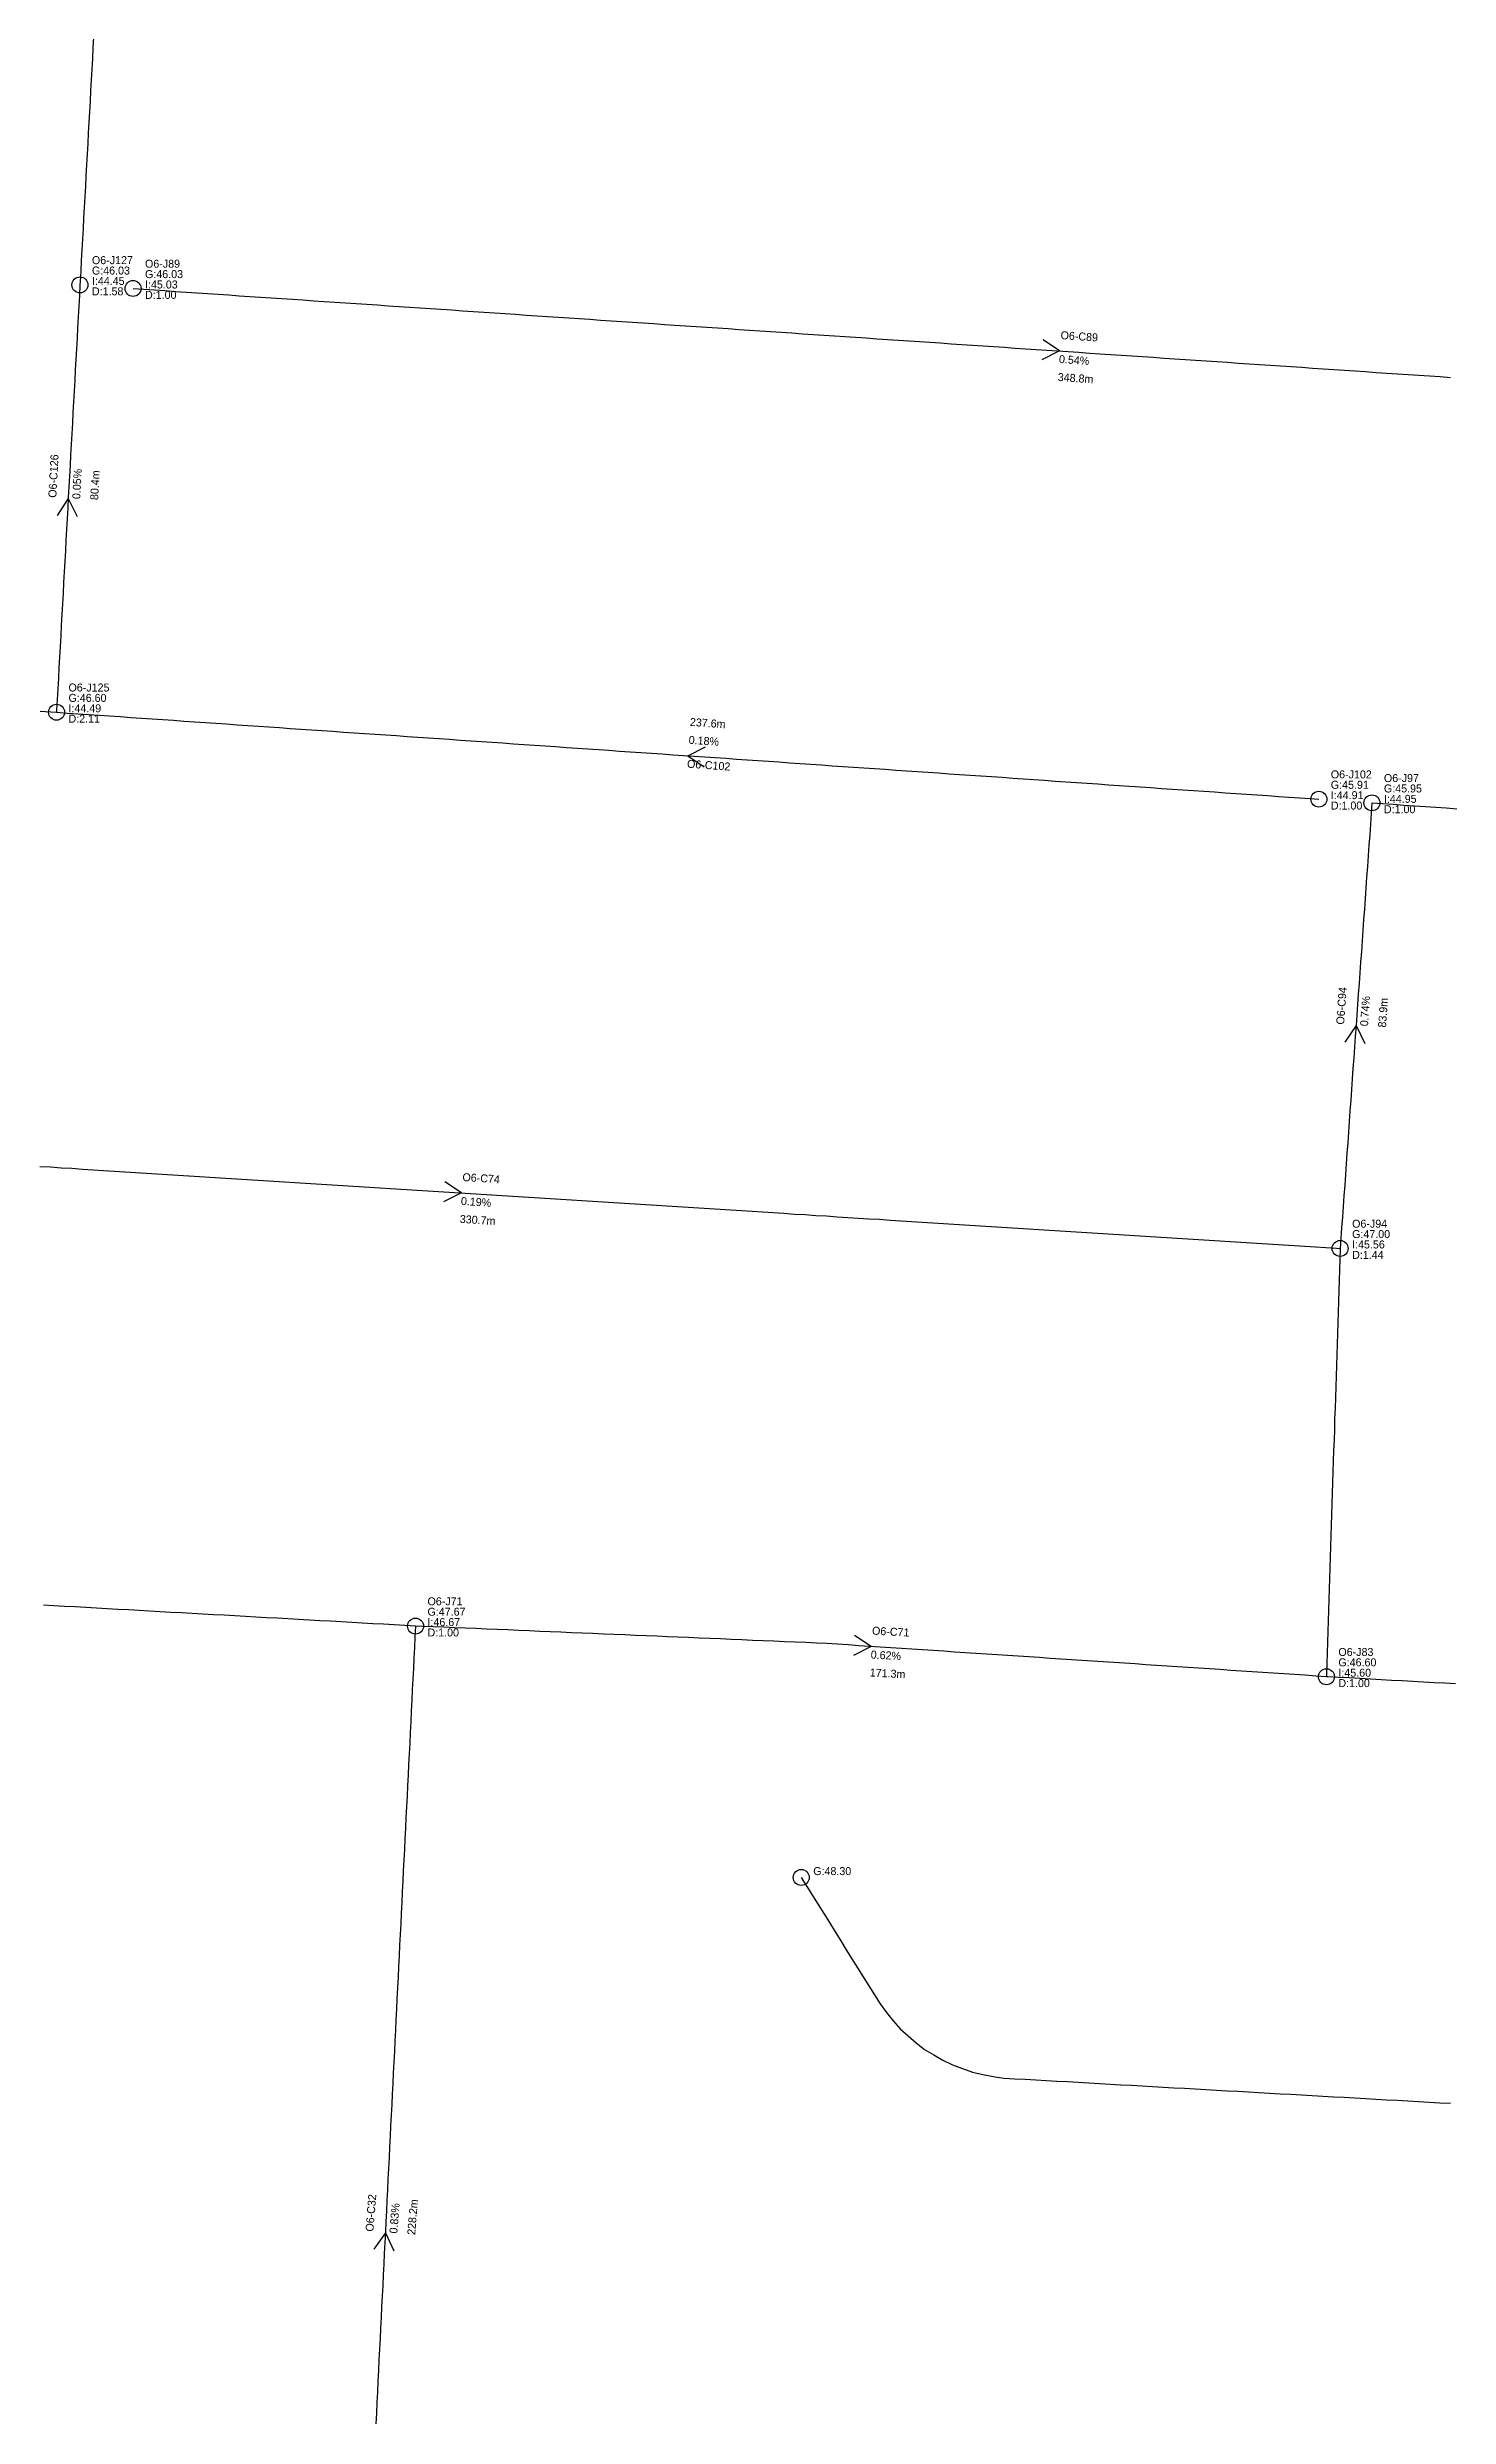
# Model space of a CAD drawing. Header units: metres. Extents: x 607160 to 610559, y 2613470 to 2618337.
# Drawn here: x 608893 to 609156.1, y 2614245.5 to 2614690.5 of the extents above; entities that cross this region are included whole.
import ezdxf

# ---------------------------------------------------------------- set-up
doc = ezdxf.new("R2010")
doc.units = ezdxf.units.M
for name, color, linetype in [('SW-DRAIN-LABELS', 3, 'Continuous'), ('SW-DRAIN-ORPHAN', 8, 'Continuous'), ('SW-DRAIN-SUB-06', 6, 'Continuous'), ('SW-JUNCTIONS', 7, 'Continuous')]:
    doc.layers.add(name, color=color, linetype=linetype)

msp = doc.modelspace()

# ---------------------------------------------------------------- linework, layer by layer
at = {"layer": 'SW-DRAIN-ORPHAN'}
for points in [[(609135.78, 2614464.94), (609135.72, 2614462.94), (609135.65, 2614460.95), (609135.59, 2614458.95), (609135.52, 2614456.95), (609135.46, 2614454.95), (609135.4, 2614452.95), (609135.33, 2614450.95), (609135.27, 2614448.95), (609135.2, 2614446.95), (609135.14, 2614444.95), (609135.08, 2614442.95), (609135.01, 2614440.96), (609134.95, 2614438.96), (609134.88, 2614436.96), (609134.82, 2614434.96), (609134.75, 2614432.96), (609134.69, 2614430.96), (609134.63, 2614428.96), (609134.56, 2614426.96), (609134.5, 2614424.96), (609134.43, 2614422.96), (609134.37, 2614420.97), (609134.31, 2614418.97), (609134.24, 2614416.97), (609134.18, 2614414.97), (609134.11, 2614412.97), (609134.05, 2614410.97), (609133.99, 2614408.97), (609133.92, 2614406.97), (609133.86, 2614404.97), (609133.79, 2614402.97), (609133.73, 2614400.98), (609133.66, 2614398.98), (609133.6, 2614396.98), (609133.54, 2614394.98), (609133.47, 2614392.98), (609133.41, 2614390.98), (609133.34, 2614388.98), (609133.28, 2614386.98), (609133.22, 2614384.98), (609133.2, 2614384.5)], [(609034.58, 2614346.79), (609035.64, 2614345.09), (609036.7, 2614343.4), (609037.75, 2614341.7), (609038.81, 2614340), (609039.87, 2614338.31), (609040.93, 2614336.61), (609041.99, 2614334.91), (609043.04, 2614333.21), (609044.1, 2614331.52), (609045.16, 2614329.82), (609046.22, 2614328.12), (609047.28, 2614326.42), (609048.33, 2614324.73), (609049.39, 2614323.03), (609050.6, 2614321.44), (609051.86, 2614319.89), (609053.13, 2614318.34), (609054.64, 2614317.04), (609056.16, 2614315.73), (609057.73, 2614314.51), (609059.45, 2614313.49), (609061.17, 2614312.46), (609062.98, 2614311.63), (609064.85, 2614310.92), (609066.73, 2614310.22), (609068.68, 2614309.81), (609070.64, 2614309.44), (609072.62, 2614309.11), (609074.61, 2614309), (609076.61, 2614308.89), (609078.61, 2614308.77), (609080.6, 2614308.66), (609082.6, 2614308.55), (609084.6, 2614308.44), (609086.59, 2614308.32), (609088.59, 2614308.21), (609090.59, 2614308.1), (609092.58, 2614307.99), (609094.58, 2614307.87), (609096.58, 2614307.76), (609098.57, 2614307.65), (609100.57, 2614307.53), (609102.57, 2614307.42), (609104.56, 2614307.31), (609106.56, 2614307.2), (609108.56, 2614307.08), (609110.55, 2614306.97), (609112.55, 2614306.86), (609114.55, 2614306.74), (609116.55, 2614306.63), (609118.54, 2614306.52), (609120.54, 2614306.41), (609122.54, 2614306.29), (609124.53, 2614306.18), (609126.53, 2614306.07), (609128.53, 2614305.95), (609130.52, 2614305.84), (609132.52, 2614305.73), (609134.52, 2614305.62), (609136.51, 2614305.5), (609138.51, 2614305.39), (609140.51, 2614305.28), (609142.5, 2614305.17), (609144.5, 2614305.05), (609146.5, 2614304.94), (609148.49, 2614304.83), (609150.49, 2614304.71), (609152.49, 2614304.6), (609154.48, 2614304.49), (609156.48, 2614304.38)]]:
    msp.add_lwpolyline(points, dxfattribs=at)
at = {"layer": 'SW-DRAIN-SUB-06'}
for p, q in [((609083.09, 2614633.51), (609079.73, 2614631.85)), ((609083.09, 2614633.51), (609079.98, 2614635.6)), ((608896.92, 2614605.79), (608894.87, 2614602.64)), ((608896.92, 2614605.79), (608898.61, 2614602.44)), ((609013.25, 2614557.49), (609016.62, 2614559.14)), ((609013.25, 2614557.49), (609016.36, 2614555.4)), ((609138.77, 2614506.79), (609136.67, 2614503.69)), ((609138.77, 2614506.79), (609140.41, 2614503.42)), ((608970.78, 2614475.36), (608967.65, 2614477.44)), ((608970.78, 2614475.36), (608967.42, 2614473.7)), ((609047.72, 2614390.18), (609044.58, 2614392.23)), ((609047.72, 2614390.18), (609044.37, 2614388.49)), ((608956.47, 2614280.06), (608954.34, 2614276.97)), ((608956.47, 2614280.06), (608958.08, 2614276.67))]:
    msp.add_line(p, q, dxfattribs=at)
for points in [[(608901.67, 2614692.43), (608901.56, 2614690.44), (608901.45, 2614688.44), (608901.34, 2614686.44), (608901.23, 2614684.45), (608901.12, 2614682.45), (608901.01, 2614680.45), (608900.9, 2614678.46), (608900.79, 2614676.46), (608900.68, 2614674.46), (608900.57, 2614672.46), (608900.46, 2614670.47), (608900.35, 2614668.47), (608900.25, 2614666.47), (608900.14, 2614664.48), (608900.03, 2614662.48), (608899.92, 2614660.48), (608899.81, 2614658.49), (608899.7, 2614656.49), (608899.59, 2614654.49), (608899.48, 2614652.49), (608899.37, 2614650.5), (608899.26, 2614648.5), (608899.15, 2614646.5), (608899.12, 2614645.92)], [(608899.12, 2614645.92), (608899.01, 2614643.92), (608898.9, 2614641.92), (608898.79, 2614639.93), (608898.68, 2614637.93), (608898.57, 2614635.93), (608898.46, 2614633.94), (608898.35, 2614631.94), (608898.24, 2614629.94), (608898.13, 2614627.95), (608898.02, 2614625.95), (608897.91, 2614623.95), (608897.8, 2614621.95), (608897.69, 2614619.96), (608897.59, 2614617.96), (608897.48, 2614615.96), (608897.37, 2614613.97), (608897.26, 2614611.97), (608897.15, 2614609.97), (608897.04, 2614607.98), (608896.93, 2614605.98), (608896.82, 2614603.98), (608896.71, 2614601.98), (608896.6, 2614599.99), (608896.49, 2614597.99), (608896.38, 2614595.99), (608896.27, 2614594), (608896.16, 2614592), (608896.05, 2614590), (608895.94, 2614588.01), (608895.83, 2614586.01), (608895.72, 2614584.01), (608895.62, 2614582.01), (608895.51, 2614580.02), (608895.4, 2614578.02), (608895.29, 2614576.02), (608895.18, 2614574.03), (608895.07, 2614572.03), (608894.96, 2614570.03), (608894.85, 2614568.04), (608894.74, 2614566.04), (608894.72, 2614565.65)], [(608909.09, 2614645.25), (608909.09, 2614645.25), (608911.09, 2614645.11), (608913.09, 2614644.98), (608915.08, 2614644.84), (608917.08, 2614644.71), (608919.07, 2614644.57), (608921.07, 2614644.44), (608923.06, 2614644.3), (608925.06, 2614644.17), (608927.05, 2614644.03), (608929.05, 2614643.9), (608931.04, 2614643.76), (608933.04, 2614643.63), (608935.04, 2614643.5), (608937.03, 2614643.36), (608939.03, 2614643.23), (608941.02, 2614643.09), (608943.02, 2614642.96), (608945.01, 2614642.82), (608947.01, 2614642.69), (608949, 2614642.55), (608951, 2614642.42), (608952.99, 2614642.28), (608954.99, 2614642.15), (608956.99, 2614642.01), (608958.98, 2614641.88), (608960.98, 2614641.75), (608962.97, 2614641.61), (608964.97, 2614641.48), (608966.96, 2614641.34), (608968.96, 2614641.21), (608970.95, 2614641.07), (608972.95, 2614640.94), (608974.94, 2614640.8), (608976.94, 2614640.67), (608978.94, 2614640.53), (608980.93, 2614640.4), (608982.93, 2614640.26), (608984.92, 2614640.13), (608986.92, 2614639.99), (608988.91, 2614639.86), (608990.91, 2614639.73), (608992.9, 2614639.59), (608994.9, 2614639.46), (608996.9, 2614639.32), (608998.89, 2614639.19), (609000.89, 2614639.05), (609002.88, 2614638.92), (609004.88, 2614638.78), (609006.87, 2614638.65), (609008.87, 2614638.51), (609010.86, 2614638.38), (609012.86, 2614638.24), (609014.85, 2614638.11), (609016.85, 2614637.98), (609018.85, 2614637.84), (609020.84, 2614637.71), (609022.84, 2614637.57), (609024.83, 2614637.44), (609026.83, 2614637.3), (609028.82, 2614637.17), (609030.82, 2614637.03), (609032.81, 2614636.9), (609034.81, 2614636.76), (609036.8, 2614636.63), (609038.8, 2614636.49), (609040.8, 2614636.36), (609042.79, 2614636.23), (609044.79, 2614636.09), (609046.78, 2614635.96), (609048.78, 2614635.82), (609050.77, 2614635.69), (609052.77, 2614635.55), (609054.76, 2614635.42), (609056.76, 2614635.28), (609058.75, 2614635.15), (609060.75, 2614635.01), (609062.75, 2614634.88), (609064.74, 2614634.74), (609066.74, 2614634.61), (609068.73, 2614634.48), (609070.73, 2614634.34), (609072.72, 2614634.21), (609074.72, 2614634.07), (609076.71, 2614633.94), (609078.71, 2614633.8), (609080.7, 2614633.67), (609082.7, 2614633.53), (609084.7, 2614633.4), (609086.69, 2614633.26), (609088.69, 2614633.13), (609090.68, 2614632.99), (609092.68, 2614632.86), (609094.67, 2614632.73), (609096.67, 2614632.59), (609098.66, 2614632.46), (609100.66, 2614632.32), (609102.65, 2614632.19), (609104.65, 2614632.05), (609106.65, 2614631.92), (609108.64, 2614631.78), (609110.64, 2614631.65), (609112.63, 2614631.51), (609114.63, 2614631.38), (609116.62, 2614631.24), (609118.62, 2614631.11), (609120.61, 2614630.98), (609122.61, 2614630.84), (609124.6, 2614630.71), (609126.6, 2614630.57), (609128.6, 2614630.44), (609130.59, 2614630.3), (609132.59, 2614630.17), (609134.58, 2614630.03), (609136.58, 2614629.9), (609138.57, 2614629.76), (609140.57, 2614629.63), (609142.56, 2614629.49), (609144.56, 2614629.36), (609146.55, 2614629.23), (609148.55, 2614629.09), (609150.55, 2614628.96), (609152.54, 2614628.82), (609154.54, 2614628.69), (609156.53, 2614628.55)], [(608891.64, 2614565.86), (608893.64, 2614565.73), (608894.72, 2614565.65)], [(608894.72, 2614565.65), (608896.71, 2614565.51), (608898.71, 2614565.38), (608900.7, 2614565.24), (608902.7, 2614565.1), (608904.69, 2614564.96), (608906.69, 2614564.83), (608908.69, 2614564.69), (608910.68, 2614564.55), (608912.68, 2614564.42), (608914.67, 2614564.28), (608916.67, 2614564.14), (608918.66, 2614564), (608920.66, 2614563.87), (608922.65, 2614563.73), (608924.65, 2614563.59), (608926.64, 2614563.45), (608928.64, 2614563.32), (608930.63, 2614563.18), (608932.63, 2614563.04), (608934.62, 2614562.9), (608936.62, 2614562.77), (608938.61, 2614562.63), (608940.61, 2614562.49), (608942.61, 2614562.35), (608944.6, 2614562.22), (608946.6, 2614562.08), (608948.59, 2614561.94), (608950.59, 2614561.81), (608952.58, 2614561.67), (608954.58, 2614561.53), (608956.57, 2614561.39), (608958.57, 2614561.26), (608960.56, 2614561.12), (608962.56, 2614560.98), (608964.55, 2614560.84), (608966.55, 2614560.71), (608968.54, 2614560.57), (608970.54, 2614560.43), (608972.53, 2614560.29), (608974.53, 2614560.16), (608976.52, 2614560.02), (608978.52, 2614559.88), (608980.52, 2614559.74), (608982.51, 2614559.61), (608984.51, 2614559.47), (608986.5, 2614559.33), (608988.5, 2614559.19), (608990.49, 2614559.06), (608992.49, 2614558.92), (608994.48, 2614558.78), (608996.48, 2614558.65), (608998.47, 2614558.51), (609000.47, 2614558.37), (609002.46, 2614558.23), (609004.46, 2614558.1), (609006.45, 2614557.96), (609008.45, 2614557.82), (609010.44, 2614557.68), (609012.44, 2614557.55), (609014.44, 2614557.41), (609016.43, 2614557.27), (609018.43, 2614557.13), (609020.42, 2614557), (609022.42, 2614556.86), (609024.41, 2614556.72), (609026.41, 2614556.58), (609028.4, 2614556.45), (609030.4, 2614556.31), (609032.39, 2614556.17), (609034.39, 2614556.04), (609036.38, 2614555.9), (609038.38, 2614555.76), (609040.37, 2614555.62), (609042.37, 2614555.49), (609044.36, 2614555.35), (609046.36, 2614555.21), (609048.35, 2614555.07), (609050.35, 2614554.94), (609052.35, 2614554.8), (609054.34, 2614554.66), (609056.34, 2614554.52), (609058.33, 2614554.39), (609060.33, 2614554.25), (609062.32, 2614554.11), (609064.32, 2614553.97), (609066.31, 2614553.84), (609068.31, 2614553.7), (609070.3, 2614553.56), (609072.3, 2614553.43), (609074.29, 2614553.29), (609076.29, 2614553.15), (609078.28, 2614553.01), (609080.28, 2614552.88), (609082.27, 2614552.74), (609084.27, 2614552.6), (609086.27, 2614552.46), (609088.26, 2614552.33), (609090.26, 2614552.19), (609092.25, 2614552.05), (609094.25, 2614551.91), (609096.24, 2614551.78), (609098.24, 2614551.64), (609100.23, 2614551.5), (609102.23, 2614551.36), (609104.22, 2614551.23), (609106.22, 2614551.09), (609108.21, 2614550.95), (609110.21, 2614550.81), (609112.2, 2614550.68), (609114.2, 2614550.54), (609116.19, 2614550.4), (609118.19, 2614550.27), (609120.18, 2614550.13), (609122.18, 2614549.99), (609124.18, 2614549.85), (609126.17, 2614549.72), (609128.17, 2614549.58), (609130.16, 2614549.44), (609131.78, 2614549.33)], [(609141.75, 2614548.64), (609141.61, 2614546.65), (609141.47, 2614544.65), (609141.33, 2614542.66), (609141.18, 2614540.66), (609141.04, 2614538.67), (609140.9, 2614536.67), (609140.76, 2614534.68), (609140.62, 2614532.68), (609140.47, 2614530.69), (609140.33, 2614528.69), (609140.19, 2614526.7), (609140.05, 2614524.7), (609139.9, 2614522.71), (609139.76, 2614520.71), (609139.62, 2614518.72), (609139.48, 2614516.72), (609139.33, 2614514.73), (609139.19, 2614512.73), (609139.05, 2614510.74), (609138.91, 2614508.74), (609138.76, 2614506.75), (609138.62, 2614504.75), (609138.48, 2614502.76), (609138.34, 2614500.76), (609138.19, 2614498.77), (609138.05, 2614496.77), (609137.91, 2614494.78), (609137.77, 2614492.78), (609137.63, 2614490.79), (609137.48, 2614488.8), (609137.34, 2614486.8), (609137.2, 2614484.81), (609137.06, 2614482.81), (609136.91, 2614480.82), (609136.77, 2614478.82), (609136.63, 2614476.83), (609136.49, 2614474.83), (609136.34, 2614472.84), (609136.2, 2614470.84), (609136.06, 2614468.85), (609135.92, 2614466.85), (609135.78, 2614464.94)], [(609141.75, 2614548.64), (609143.75, 2614548.51), (609145.74, 2614548.37), (609147.74, 2614548.23), (609149.74, 2614548.09), (609151.73, 2614547.96), (609153.73, 2614547.82), (609155.72, 2614547.68), (609157.72, 2614547.54)], [(608891.6, 2614480.36), (608893.59, 2614480.24), (608895.59, 2614480.11), (608897.59, 2614479.99), (608899.58, 2614479.86), (608901.58, 2614479.73), (608903.57, 2614479.61), (608905.57, 2614479.48), (608907.57, 2614479.36), (608909.56, 2614479.23), (608911.56, 2614479.1), (608913.55, 2614478.98), (608915.55, 2614478.85), (608917.55, 2614478.72), (608919.54, 2614478.6), (608921.54, 2614478.47), (608923.53, 2614478.35), (608925.53, 2614478.22), (608927.53, 2614478.09), (608929.52, 2614477.97), (608931.52, 2614477.84), (608933.51, 2614477.72), (608935.51, 2614477.59), (608937.51, 2614477.46), (608939.5, 2614477.34), (608941.5, 2614477.21), (608943.49, 2614477.09), (608945.49, 2614476.96), (608947.49, 2614476.83), (608949.48, 2614476.71), (608951.48, 2614476.58), (608953.48, 2614476.46), (608955.47, 2614476.33), (608957.47, 2614476.2), (608959.46, 2614476.08), (608961.46, 2614475.95), (608963.46, 2614475.83), (608965.45, 2614475.7), (608967.45, 2614475.57), (608969.44, 2614475.45), (608971.44, 2614475.32), (608973.44, 2614475.2), (608975.43, 2614475.07), (608977.43, 2614474.94), (608979.42, 2614474.82), (608981.42, 2614474.69), (608983.42, 2614474.57), (608985.41, 2614474.44), (608987.41, 2614474.31), (608989.4, 2614474.19), (608991.4, 2614474.06), (608993.4, 2614473.93), (608995.39, 2614473.81), (608997.39, 2614473.68), (608999.38, 2614473.56), (609001.38, 2614473.43), (609003.38, 2614473.3), (609005.37, 2614473.18), (609007.37, 2614473.05), (609009.36, 2614472.93), (609011.36, 2614472.8), (609013.36, 2614472.67), (609015.35, 2614472.55), (609017.35, 2614472.42), (609019.34, 2614472.3), (609021.34, 2614472.17), (609023.34, 2614472.04), (609025.33, 2614471.92), (609027.33, 2614471.79), (609029.32, 2614471.67), (609031.32, 2614471.54), (609033.32, 2614471.41), (609035.31, 2614471.29), (609037.31, 2614471.16), (609039.3, 2614471.04), (609041.3, 2614470.91), (609043.3, 2614470.78), (609045.29, 2614470.66), (609047.29, 2614470.53), (609049.28, 2614470.41), (609051.28, 2614470.28), (609053.28, 2614470.15), (609055.27, 2614470.03), (609057.27, 2614469.9), (609059.26, 2614469.78), (609061.26, 2614469.65), (609063.26, 2614469.52), (609065.25, 2614469.4), (609067.25, 2614469.27), (609069.24, 2614469.14), (609071.24, 2614469.02), (609073.24, 2614468.89), (609075.23, 2614468.77), (609077.23, 2614468.64), (609079.22, 2614468.51), (609081.22, 2614468.39), (609083.22, 2614468.26), (609085.21, 2614468.14), (609087.21, 2614468.01), (609089.2, 2614467.88), (609091.2, 2614467.76), (609093.2, 2614467.63), (609095.19, 2614467.51), (609097.19, 2614467.38), (609099.18, 2614467.25), (609101.18, 2614467.13), (609103.18, 2614467), (609105.17, 2614466.88), (609107.17, 2614466.75), (609109.16, 2614466.62), (609111.16, 2614466.5), (609113.16, 2614466.37), (609115.15, 2614466.25), (609117.15, 2614466.12), (609119.15, 2614465.99), (609121.14, 2614465.87), (609123.14, 2614465.74), (609125.13, 2614465.62), (609127.13, 2614465.49), (609129.13, 2614465.36), (609131.12, 2614465.24), (609133.12, 2614465.11), (609135.11, 2614464.99), (609135.78, 2614464.94)], [(608962.14, 2614394.01), (608960.14, 2614394.12), (608958.14, 2614394.23), (608956.15, 2614394.34), (608954.15, 2614394.46), (608952.15, 2614394.57), (608950.15, 2614394.68), (608948.16, 2614394.79), (608946.16, 2614394.91), (608944.16, 2614395.02), (608942.17, 2614395.13), (608940.17, 2614395.24), (608938.17, 2614395.35), (608936.18, 2614395.47), (608934.18, 2614395.58), (608932.18, 2614395.69), (608930.19, 2614395.8), (608928.19, 2614395.92), (608926.19, 2614396.03), (608924.2, 2614396.14), (608922.2, 2614396.25), (608920.2, 2614396.37), (608918.21, 2614396.48), (608916.21, 2614396.59), (608914.21, 2614396.7), (608912.21, 2614396.81), (608910.22, 2614396.93), (608908.22, 2614397.04), (608906.22, 2614397.15), (608904.23, 2614397.26), (608902.23, 2614397.38), (608900.23, 2614397.49), (608898.24, 2614397.6), (608896.24, 2614397.71), (608894.24, 2614397.82), (608892.25, 2614397.94)], [(608962.14, 2614394.01), (608962.04, 2614392.01), (608961.94, 2614390.01), (608961.84, 2614388.01), (608961.74, 2614386.02), (608961.64, 2614384.02), (608961.54, 2614382.02), (608961.44, 2614380.02), (608961.34, 2614378.03), (608961.24, 2614376.03), (608961.14, 2614374.03), (608961.04, 2614372.03), (608960.94, 2614370.04), (608960.84, 2614368.04), (608960.74, 2614366.04), (608960.65, 2614364.04), (608960.55, 2614362.05), (608960.45, 2614360.05), (608960.35, 2614358.05), (608960.25, 2614356.05), (608960.15, 2614354.06), (608960.05, 2614352.06), (608959.95, 2614350.06), (608959.85, 2614348.06), (608959.75, 2614346.07), (608959.65, 2614344.07), (608959.55, 2614342.07), (608959.45, 2614340.07), (608959.35, 2614338.08), (608959.25, 2614336.08), (608959.15, 2614334.08), (608959.06, 2614332.08), (608958.96, 2614330.09), (608958.86, 2614328.09), (608958.76, 2614326.09), (608958.66, 2614324.09), (608958.56, 2614322.1), (608958.46, 2614320.1), (608958.36, 2614318.1), (608958.26, 2614316.1), (608958.16, 2614314.11), (608958.06, 2614312.11), (608957.96, 2614310.11), (608957.86, 2614308.11), (608957.76, 2614306.12), (608957.66, 2614304.12), (608957.57, 2614302.12), (608957.47, 2614300.12), (608957.37, 2614298.13), (608957.27, 2614296.13), (608957.17, 2614294.13), (608957.07, 2614292.13), (608956.97, 2614290.14), (608956.87, 2614288.14), (608956.77, 2614286.14), (608956.67, 2614284.14), (608956.57, 2614282.15), (608956.47, 2614280.15), (608956.37, 2614278.15), (608956.27, 2614276.15), (608956.17, 2614274.16), (608956.07, 2614272.16), (608955.98, 2614270.16), (608955.88, 2614268.16), (608955.78, 2614266.16), (608955.68, 2614264.17), (608955.58, 2614262.17), (608955.48, 2614260.17), (608955.38, 2614258.17), (608955.28, 2614256.18), (608955.18, 2614254.18), (608955.08, 2614252.18), (608954.98, 2614250.18), (608954.88, 2614248.19), (608954.78, 2614246.19), (608954.68, 2614244.19)], [(609133.2, 2614384.5), (609131.2, 2614384.63), (609129.21, 2614384.77), (609127.21, 2614384.9), (609125.22, 2614385.03), (609123.22, 2614385.16), (609121.23, 2614385.3), (609119.23, 2614385.43), (609117.24, 2614385.56), (609115.24, 2614385.69), (609113.24, 2614385.83), (609111.25, 2614385.96), (609109.25, 2614386.09), (609107.26, 2614386.22), (609105.26, 2614386.36), (609103.27, 2614386.49), (609101.27, 2614386.62), (609099.28, 2614386.75), (609097.28, 2614386.89), (609095.28, 2614387.02), (609093.29, 2614387.15), (609091.29, 2614387.28), (609089.3, 2614387.42), (609087.3, 2614387.55), (609085.31, 2614387.68), (609083.31, 2614387.81), (609081.31, 2614387.95), (609079.32, 2614388.08), (609077.32, 2614388.21), (609075.33, 2614388.34), (609073.33, 2614388.48), (609071.34, 2614388.61), (609069.34, 2614388.74), (609067.35, 2614388.87), (609065.35, 2614389.01), (609063.35, 2614389.14), (609061.36, 2614389.27), (609059.36, 2614389.4), (609057.37, 2614389.54), (609055.37, 2614389.67), (609053.38, 2614389.8), (609051.38, 2614389.93), (609049.38, 2614390.07), (609047.39, 2614390.2), (609045.39, 2614390.33), (609043.4, 2614390.46), (609041.4, 2614390.6), (609039.41, 2614390.73), (609037.41, 2614390.83), (609035.41, 2614390.91), (609033.41, 2614391), (609031.41, 2614391.08), (609029.42, 2614391.17), (609027.42, 2614391.25), (609025.42, 2614391.33), (609023.42, 2614391.42), (609021.42, 2614391.5), (609019.43, 2614391.59), (609017.43, 2614391.67), (609015.43, 2614391.76), (609013.43, 2614391.84), (609011.43, 2614391.93), (609009.43, 2614392.01), (609007.44, 2614392.09), (609005.44, 2614392.18), (609003.44, 2614392.26), (609001.44, 2614392.35), (608999.44, 2614392.43), (608997.45, 2614392.52), (608995.45, 2614392.6), (608993.45, 2614392.68), (608991.45, 2614392.77), (608989.45, 2614392.85), (608987.45, 2614392.94), (608985.46, 2614393.02), (608983.46, 2614393.11), (608981.46, 2614393.19), (608979.46, 2614393.28), (608977.46, 2614393.36), (608975.46, 2614393.44), (608973.47, 2614393.53), (608971.47, 2614393.61), (608969.47, 2614393.7), (608967.47, 2614393.78), (608965.47, 2614393.87), (608963.48, 2614393.95), (608962.14, 2614394.01)], [(609157.43, 2614383.15), (609155.44, 2614383.26), (609153.44, 2614383.37), (609151.44, 2614383.48), (609149.45, 2614383.59), (609147.45, 2614383.71), (609145.45, 2614383.82), (609143.46, 2614383.93), (609141.46, 2614384.04), (609139.46, 2614384.15), (609137.47, 2614384.26), (609135.47, 2614384.38), (609133.47, 2614384.49), (609133.2, 2614384.5)]]:
    msp.add_lwpolyline(points, dxfattribs=at)
at = {"layer": 'SW-JUNCTIONS'}
for centre in [(608899.12, 2614645.92), (608909.09, 2614645.25), (608894.72, 2614565.65), (609131.78, 2614549.33), (609141.75, 2614548.64), (609135.78, 2614464.94), (608962.14, 2614394.01), (609133.2, 2614384.5), (609034.58, 2614346.79)]:
    msp.add_circle(centre, 1.5, dxfattribs=at)

# ---------------------------------------------------------------- texts
at = {"layer": 'SW-DRAIN-LABELS', "color": 7}
for s, p in [('O6-J127', (608901.37, 2614649.82)), ('G:46.03', (608901.37, 2614647.87)), ('O6-J89', (608911.34, 2614649.15)), ('G:46.03', (608911.34, 2614647.2)), ('O6-J125', (608896.97, 2614569.55)), ('G:46.60', (608896.97, 2614567.6)), ('O6-J102', (609134.03, 2614553.23)), ('G:45.91', (609134.03, 2614551.28)), ('O6-J97', (609144, 2614552.54)), ('G:45.95', (609144, 2614550.59)), ('O6-J94', (609138.03, 2614468.84)), ('G:47.00', (609138.03, 2614466.89)), ('O6-J71', (608964.39, 2614397.91)), ('G:47.67', (608964.39, 2614395.96)), ('O6-J83', (609135.45, 2614388.4)), ('G:46.60', (609135.45, 2614386.45)), ('G:48.30', (609036.83, 2614347.24))]:
    msp.add_text(s, height=1.5, dxfattribs=at).set_placement(p)
at = {"layer": 'SW-DRAIN-LABELS', "color": 6}
for s, p in [('D:1.58', (608901.37, 2614643.97)), ('D:1.00', (608911.34, 2614643.3)), ('D:2.11', (608896.97, 2614563.7)), ('D:1.00', (609134.03, 2614547.38)), ('D:1.00', (609144, 2614546.69)), ('D:1.44', (609138.03, 2614462.99)), ('D:1.00', (608964.39, 2614392.06)), ('D:1.00', (609135.45, 2614382.55))]:
    msp.add_text(s, height=1.5, dxfattribs=at).set_placement(p)
at = {"layer": 'SW-DRAIN-LABELS', "color": 4}
for s, p in [('I:44.45', (608901.37, 2614645.92)), ('I:45.03', (608911.34, 2614645.25)), ('I:44.49', (608896.97, 2614565.65)), ('I:44.91', (609134.03, 2614549.33)), ('I:44.95', (609144, 2614548.64)), ('I:45.56', (609138.03, 2614464.94)), ('I:46.67', (608964.39, 2614394.01)), ('I:45.60', (609135.45, 2614384.5))]:
    msp.add_text(s, height=1.5, dxfattribs=at).set_placement(p)
at = {"layer": 'SW-DRAIN-LABELS', "color": 3}
for s, rotation, p in [('O6-C89', -3.8595, (609083.24, 2614635.75)), ('O6-C126', 86.8632, (608894.67, 2614605.91)), ('O6-C102', -3.9387, (609013.09, 2614555.25)), ('O6-C94', 85.9179, (609136.52, 2614506.95)), ('O6-C74', -3.6135, (608970.92, 2614477.61)), ('O6-C71', -3.1803, (609047.84, 2614392.42)), ('O6-C32', 85.4277, (608954.22, 2614280.23))]:
    msp.add_text(s, height=1.5, rotation=rotation, dxfattribs=at).set_placement(p)
at = {"layer": 'SW-DRAIN-LABELS', "color": 2}
for s, rotation, p in [('0.54%', -3.8595, (609082.94, 2614631.26)), ('348.8m', -3.8595, (609082.71, 2614627.89)), ('0.05%', 86.8632, (608899.16, 2614605.66)), ('80.4m', 86.8632, (608902.53, 2614605.48)), ('237.6m', -3.9387, (609013.63, 2614563.1)), ('0.18%', -3.9387, (609013.4, 2614559.74)), ('0.74%', 85.9179, (609141.01, 2614506.63)), ('83.9m', 85.9179, (609144.38, 2614506.39)), ('330.7m', -3.6135, (608970.42, 2614469.75)), ('0.19%', -3.6135, (608970.63, 2614473.12)), ('0.62%', -3.1803, (609047.59, 2614387.93)), ('171.3m', -3.1803, (609047.41, 2614384.56)), ('0.83%', 85.4277, (608958.71, 2614279.88)), ('228.2m', 85.4277, (608962.07, 2614279.61))]:
    msp.add_text(s, height=1.5, rotation=rotation, dxfattribs=at).set_placement(p)

doc.saveas('drawing.dxf')
